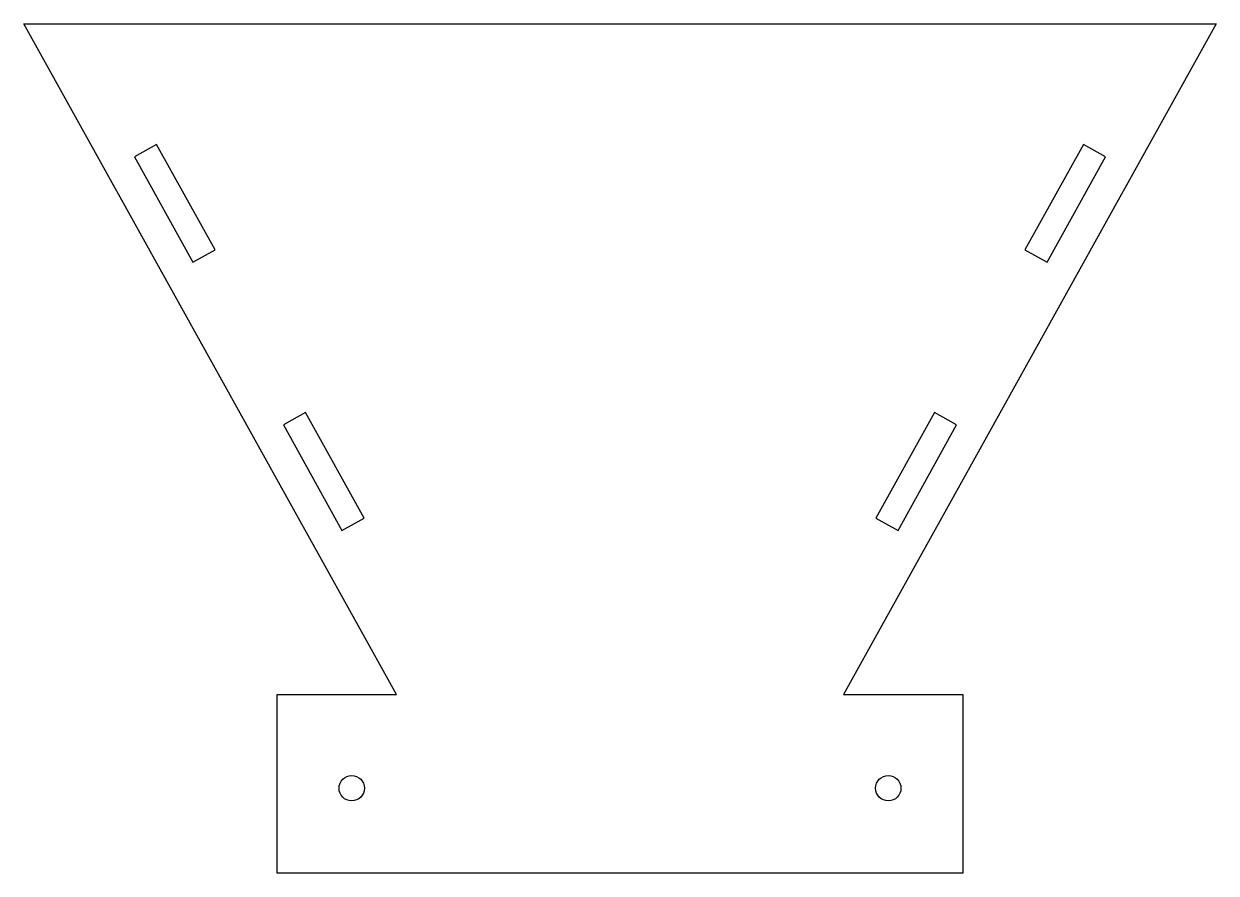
# Model space of a CAD drawing. Header units: millimetres. Extents: x -80 to 80, y -24 to 90.
import ezdxf

# ---------------------------------------------------------------- set-up
doc = ezdxf.new("R2010")
doc.units = ezdxf.units.MM

msp = doc.modelspace()

# ---------------------------------------------------------------- linework, layer by layer
for p, q in [((-80, 90), (80, 90)), ((-30, 0), (-80, 90)), ((80, 90), (30, 0)), ((-62.2, 73.82), (-65.17, 72.17)), ((-54.34, 59.66), (-62.2, 73.82)), ((62.2, 73.82), (54.34, 59.66)), ((65.17, 72.17), (62.2, 73.82)), ((-65.17, 72.17), (-57.31, 58.01)), ((57.31, 58.01), (65.17, 72.17)), ((-57.31, 58.01), (-54.34, 59.66)), ((54.34, 59.66), (57.31, 58.01)), ((-42.2, 37.82), (-45.17, 36.17)), ((-34.34, 23.66), (-42.2, 37.82)), ((42.2, 37.82), (34.34, 23.66)), ((45.17, 36.17), (42.2, 37.82)), ((-45.17, 36.17), (-37.31, 22.01)), ((37.31, 22.01), (45.17, 36.17)), ((-37.31, 22.01), (-34.34, 23.66)), ((34.34, 23.66), (37.31, 22.01)), ((-46, 0), (-30, 0)), ((-46, -24), (-46, 0)), ((30, 0), (46, 0)), ((46, 0), (46, -24)), ((46, -24), (-46, -24))]:
    msp.add_line(p, q)
for centre in [(-36, -12.6), (36, -12.6)]:
    msp.add_circle(centre, 1.7)

doc.saveas('drawing.dxf')
